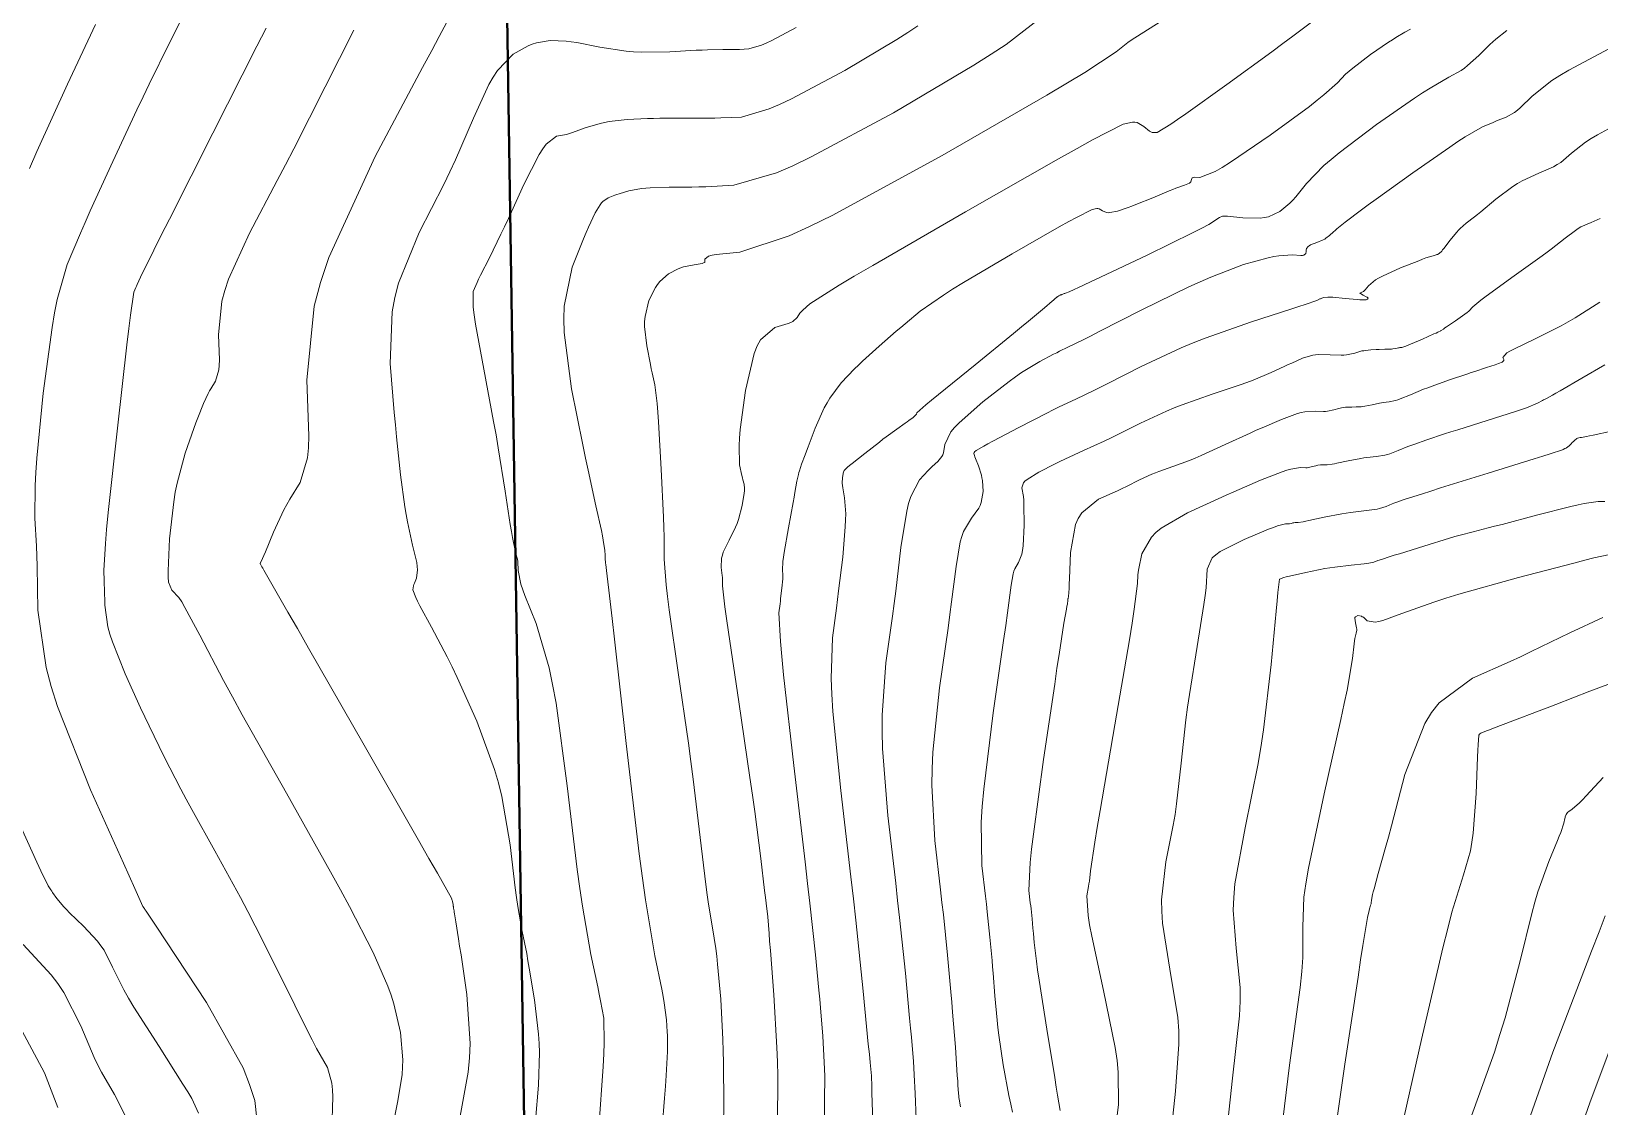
# Model space of a CAD drawing. Header units: millimetres. Extents: x 837475 to 838477, y 1189012 to 1191015.
# Drawn here: x 837892.5 to 837995.4, y 1189466.9 to 1189537.4 of the extents above; entities that cross this region are included whole.
import ezdxf

# ---------------------------------------------------------------- set-up
doc = ezdxf.new("R2010")
doc.units = ezdxf.units.MM
doc.header["$LTSCALE"] = 0.3
doc.layers.add('CORREDORVIA', color=94, linetype='Continuous', lineweight=40)
doc.layers.add('COTAS 10', color=7, linetype='Continuous', lineweight=9, true_color=0x6e3e2d)
doc.layers.add('COTAS INT', color=7, linetype='Continuous', lineweight=5, true_color=0x9fa19f)

msp = doc.modelspace()

# ---------------------------------------------------------------- linework, layer by layer
at = {"layer": 'CORREDORVIA'}
msp.add_lwpolyline([(837918.48, 1189883.49), (837925.04, 1189453.38), (837902.5, 1189217.71), (837593.19, 1189234.4), (837666.02, 1189670.12), (837623.32, 1189818.02), (837548.5, 1190011.45), (837506.88, 1190461.6), (837936.28, 1190278.25), (837938.05, 1190355.4), (837933.05, 1190517.45), (837913.69, 1190646.74), (837916.91, 1190801.89), (837910.68, 1191000.96), (838213.03, 1190992.91), (838237.17, 1190821.34), (838237, 1190602.88), (838240.03, 1190437.2), (838238.1, 1190145.73), (838184.2, 1189898.28), (837758.84, 1190109.91), (837918.48, 1189883.49)], dxfattribs=at)
at = {"layer": 'COTAS 10'}
for points in [[(837907.57, 1189463.9), (837907.19, 1189467.32), (837906.85, 1189468.36), (837906.42, 1189469.45), (837904.03, 1189473.74), (837900.71, 1189478.74), (837900.06, 1189479.72), (837899.99, 1189479.82), (837899.98, 1189479.84), (837899.97, 1189479.86), (837899.95, 1189479.9), (837899.93, 1189479.93), (837899.92, 1189479.95), (837899.9, 1189479.97), (837899.88, 1189479.99), (837899.87, 1189480), (837899.86, 1189480.01), (837899.85, 1189480.02), (837899.85, 1189480.02), (837899.85, 1189480.03), (837899.84, 1189480.03), (837899.32, 1189481.21), (837898.57, 1189482.87), (837896.42, 1189487.69), (837894.26, 1189493.14), (837893.84, 1189494.46), (837893.51, 1189495.69), (837892.96, 1189499.46), (837892.91, 1189502.34), (837892.9, 1189503.02), (837892.87, 1189503.65), (837892.77, 1189505.48), (837892.78, 1189507.64), (837892.83, 1189508.48), (837892.9, 1189509.42), (837893.32, 1189513.69), (837893.9, 1189517.99), (837894.06, 1189518.95), (837894.23, 1189519.82), (837894.88, 1189522.13), (837895.75, 1189524.18), (837896.06, 1189524.88), (837896.4, 1189525.64), (837897.87, 1189528.87), (837899.46, 1189532.26), (837899.87, 1189533.12), (837900.27, 1189533.95), (837901.6, 1189536.65), (837902.65, 1189538.72)], [(837950.66, 1189537.76), (837950.02, 1189537.34), (837949.29, 1189536.88), (837945.87, 1189534.85), (837942.38, 1189532.98), (837941.6, 1189532.62), (837940.91, 1189532.32), (837939.1, 1189531.79), (837937.75, 1189531.73), (837937.35, 1189531.71), (837936.94, 1189531.71), (837935.34, 1189531.71), (837933.75, 1189531.71), (837933.34, 1189531.7), (837932.94, 1189531.69), (837931.6, 1189531.63), (837930.42, 1189531.5), (837930.12, 1189531.44), (837929.83, 1189531.37), (837928.86, 1189531.07), (837928.03, 1189530.77), (837927.83, 1189530.71), (837927.63, 1189530.65), (837926.98, 1189530.54), (837926.3, 1189530.02), (837926.08, 1189529.71), (837925.84, 1189529.33), (837924.84, 1189527.36), (837923.82, 1189525.14), (837923.57, 1189524.6), (837923.33, 1189524.1), (837922.57, 1189522.56), (837921.99, 1189521.42), (837921.86, 1189521.17), (837921.76, 1189520.95), (837921.5, 1189520.36), (837921.51, 1189519.33), (837921.57, 1189518.82), (837921.66, 1189518.22), (837922.2, 1189515.25), (837922.85, 1189511.83), (837923.01, 1189510.95), (837923.15, 1189510.1), (837923.6, 1189507.27), (837923.94, 1189505.07), (837924.02, 1189504.61), (837924.08, 1189504.22), (837924.27, 1189503.38), (837924.38, 1189502.94), (837924.41, 1189502.8), (837924.43, 1189502.65), (837924.46, 1189502.07), (837924.64, 1189501.16), (837924.76, 1189500.8), (837924.9, 1189500.41), (837925.63, 1189498.59), (837926.5, 1189495.67), (837926.72, 1189494.58), (837926.94, 1189493.36), (837927.68, 1189487.95), (837928.33, 1189482.46), (837928.51, 1189481.21), (837928.67, 1189480.06), (837929.23, 1189476.88), (837929.68, 1189474.76), (837929.78, 1189474.28), (837929.86, 1189473.85), (837930.07, 1189472.71), (837930.1, 1189471.1), (837930.08, 1189470.38), (837930.03, 1189469.54), (837929.74, 1189465.52)], [(837947.76, 1189464.41), (837947.68, 1189467.23), (837947.66, 1189467.78), (837947.65, 1189468.22), (837947.63, 1189468.93), (837947.54, 1189469.81), (837947.49, 1189470.35), (837947.42, 1189471.01), (837947.08, 1189474.49), (837946.59, 1189479.13), (837946.44, 1189480.53), (837946.28, 1189481.98), (837945.62, 1189487.64), (837945.1, 1189492.82), (837945.03, 1189493.96), (837944.98, 1189494.98), (837945.06, 1189497.64), (837945.33, 1189499.58), (837945.4, 1189500.15), (837945.47, 1189500.73), (837945.74, 1189502.94), (837945.91, 1189504.93), (837945.93, 1189505.38), (837945.94, 1189505.78), (837945.86, 1189506.83), (837945.74, 1189507.49), (837945.72, 1189507.64), (837945.71, 1189507.78), (837945.72, 1189508.16), (837945.77, 1189508.4), (837945.78, 1189508.45), (837945.79, 1189508.5), (837945.83, 1189508.61), (837946.06, 1189508.83), (837946.19, 1189508.94), (837946.36, 1189509.07), (837947.19, 1189509.74), (837948.15, 1189510.48), (837948.38, 1189510.66), (837948.6, 1189510.82), (837949.3, 1189511.33), (837949.84, 1189511.72), (837949.96, 1189511.81), (837950.07, 1189511.89), (837950.35, 1189512.1), (837950.51, 1189512.24), (837950.54, 1189512.27), (837950.57, 1189512.3), (837950.61, 1189512.39), (837951.2, 1189512.91), (837951.56, 1189513.22), (837952.02, 1189513.59), (837954.42, 1189515.55), (837956.93, 1189517.59), (837957.46, 1189518.03), (837957.92, 1189518.4), (837958.98, 1189519.29), (837959.47, 1189519.71), (837959.56, 1189519.79), (837959.64, 1189519.86), (837959.78, 1189519.98), (837959.81, 1189520), (837959.83, 1189520.01), (837959.85, 1189520.02), (837959.92, 1189520.07), (837960, 1189520.11), (837960.01, 1189520.12), (837960.03, 1189520.13), (837960.05, 1189520.14), (837960.06, 1189520.14), (837960.06, 1189520.14), (837960.07, 1189520.14), (837960.08, 1189520.13), (837960.08, 1189520.14), (837960.09, 1189520.14), (837960.11, 1189520.15), (837960.12, 1189520.15), (837960.13, 1189520.15), (837960.18, 1189520.17), (837960.27, 1189520.21), (837960.31, 1189520.22), (837960.36, 1189520.24), (837960.59, 1189520.33), (837961.54, 1189520.76), (837962.04, 1189521), (837962.65, 1189521.29), (837965.71, 1189522.74), (837968.72, 1189524.21), (837969.29, 1189524.5), (837969.74, 1189524.74), (837970.44, 1189525.2), (837970.64, 1189525.28), (837970.79, 1189525.28), (837970.98, 1189525.28), (837971.98, 1189525.19), (837973.12, 1189525.16), (837973.4, 1189525.2), (837973.65, 1189525.25), (837974.41, 1189525.59), (837975.07, 1189526.15), (837975.26, 1189526.34), (837975.45, 1189526.55), (837976.15, 1189527.43), (837977.29, 1189528.61), (837977.76, 1189529.01), (837978.29, 1189529.45), (837980.74, 1189531.29), (837983.23, 1189533.02), (837983.77, 1189533.38), (837984.26, 1189533.69), (837985.49, 1189534.4), (837986.3, 1189534.84), (837986.51, 1189534.99), (837986.72, 1189535.16), (837987.46, 1189535.83), (837988.17, 1189536.54), (837988.37, 1189536.72), (837988.56, 1189536.9), (837989.28, 1189537.47)], [(837995.72, 1189515.55), (837994.21, 1189514.66), (837992.78, 1189513.84), (837992.51, 1189513.68), (837992.28, 1189513.55), (837991.88, 1189513.33), (837991.76, 1189513.27), (837991.7, 1189513.24), (837991.63, 1189513.2), (837991.31, 1189513.03), (837990.57, 1189512.73), (837990.24, 1189512.62), (837989.85, 1189512.49), (837988.01, 1189511.9), (837986.07, 1189511.29), (837985.61, 1189511.15), (837985.21, 1189511.02), (837984.04, 1189510.63), (837983.2, 1189510.33), (837982.99, 1189510.26), (837982.8, 1189510.18), (837982.17, 1189509.92), (837981.61, 1189509.71), (837981.46, 1189509.67), (837981.3, 1189509.63), (837980.74, 1189509.54), (837980.11, 1189509.47), (837979.92, 1189509.44), (837979.71, 1189509.4), (837978.89, 1189509.24), (837978.14, 1189509.09), (837977.98, 1189509.06), (837977.84, 1189509.03), (837977.51, 1189508.99), (837977.32, 1189508.99), (837977.27, 1189508.98), (837977.23, 1189508.98), (837977.06, 1189508.98), (837976.89, 1189508.96), (837976.83, 1189508.95), (837976.77, 1189508.93), (837976.55, 1189508.87), (837976.28, 1189508.81), (837976.19, 1189508.8), (837976.1, 1189508.8), (837975.75, 1189508.81), (837975.12, 1189508.71), (837974.86, 1189508.63), (837974.56, 1189508.53), (837973.14, 1189507.98), (837971.39, 1189507.22), (837970.88, 1189507), (837970.36, 1189506.76), (837968.36, 1189505.83), (837966.63, 1189504.83), (837966.28, 1189504.54), (837965.98, 1189504.25), (837965.36, 1189503.16), (837965.15, 1189502.19), (837965.12, 1189501.96), (837965.09, 1189501.76), (837965.06, 1189501.2), (837964.86, 1189499.52), (837964.72, 1189498.61), (837964.54, 1189497.51), (837963.59, 1189491.95), (837962.62, 1189486.33), (837962.43, 1189485.2), (837962.28, 1189484.25), (837961.99, 1189482.37), (837961.92, 1189481.7), (837961.89, 1189481.52), (837961.86, 1189481.35), (837961.74, 1189480.74), (837961.83, 1189479.44), (837961.93, 1189478.82), (837962.07, 1189478.09), (837962.84, 1189474.53), (837963.6, 1189470.78), (837963.73, 1189469.93), (837963.81, 1189469.16), (837963.82, 1189467.06), (837963.66, 1189465.6)], [(837982.35, 1189465.39), (837983.7, 1189471.32), (837985.09, 1189477.33), (837985.41, 1189478.59), (837985.69, 1189479.67), (837986.44, 1189482.1), (837986.9, 1189483.69), (837986.99, 1189484.25), (837987.08, 1189484.85), (837987.27, 1189487.45), (837987.36, 1189489.82), (837987.38, 1189490.27), (837987.4, 1189490.64), (837987.45, 1189491.27), (837987.49, 1189491.33), (837987.51, 1189491.35), (837987.52, 1189491.36), (837987.59, 1189491.4), (837987.96, 1189491.54), (837988.16, 1189491.62), (837988.41, 1189491.72), (837989.68, 1189492.2), (837991.4, 1189492.86), (837991.94, 1189493.06), (837992.5, 1189493.28), (837994.74, 1189494.14), (837996.68, 1189494.88)]]:
    msp.add_lwpolyline(points, dxfattribs=at)
at = {"layer": 'COTAS INT'}
for points in [[(837892.41, 1189528.42), (837892.9, 1189529.53), (837894.9, 1189533.95), (837896.74, 1189537.86)], [(837920.53, 1189465.57), (837921.18, 1189469.16), (837921.26, 1189470.12), (837921.3, 1189471.05), (837921.1, 1189474.26), (837920.71, 1189476.87), (837920.62, 1189477.43), (837920.55, 1189477.91), (837920.38, 1189479.03), (837920.29, 1189479.56), (837920.27, 1189479.66), (837920.26, 1189479.75), (837920.22, 1189479.92), (837920.21, 1189480), (837920.21, 1189480.03), (837920.2, 1189480.06), (837920.19, 1189480.19), (837920.16, 1189480.34), (837920.15, 1189480.39), (837920.14, 1189480.43), (837920.08, 1189480.58), (837919.17, 1189482.21), (837918.61, 1189483.18), (837917.92, 1189484.39), (837914.35, 1189490.61), (837910.71, 1189496.97), (837909.98, 1189498.25), (837909.36, 1189499.32), (837908.14, 1189501.46), (837907.78, 1189502.09), (837907.71, 1189502.22), (837907.65, 1189502.31), (837907.56, 1189502.48), (837907.56, 1189502.49), (837907.55, 1189502.49), (837907.55, 1189502.49), (837907.54, 1189502.5), (837907.54, 1189502.5), (837907.55, 1189502.5), (837907.55, 1189502.52), (837907.69, 1189502.85), (837907.77, 1189503.05), (837907.88, 1189503.29), (837908.42, 1189504.57), (837909.1, 1189506.03), (837909.29, 1189506.39), (837909.48, 1189506.73), (837910.16, 1189507.82), (837910.64, 1189509.44), (837910.7, 1189510.11), (837910.73, 1189510.89), (837910.6, 1189514.53), (837911.08, 1189519.38), (837911.5, 1189520.93), (837912.05, 1189522.57), (837915.08, 1189529.2), (837918.19, 1189535.03), (837918.79, 1189536.16), (837919.28, 1189537.07), (837920.11, 1189538.63)], [(837958.78, 1189538.33), (837956.45, 1189536.54), (837955.47, 1189535.9), (837954.34, 1189535.18), (837949.06, 1189532.06), (837943.67, 1189529.17), (837942.47, 1189528.6), (837941.4, 1189528.14), (837938.61, 1189527.33), (837936.77, 1189527.22), (837936.3, 1189527.21), (837935.84, 1189527.19), (837934.36, 1189527.18), (837933.12, 1189527.15), (837932.82, 1189527.13), (837932.54, 1189527.1), (837931.71, 1189526.95), (837931.08, 1189526.76), (837930.93, 1189526.71), (837930.79, 1189526.66), (837930.36, 1189526.5), (837930.02, 1189526.26), (837929.92, 1189526.16), (837929.83, 1189526.04), (837929.5, 1189525.5), (837929.07, 1189524.57), (837928.91, 1189524.21), (837928.74, 1189523.8), (837928, 1189521.94), (837927.48, 1189519.4), (837927.45, 1189518.56), (837927.47, 1189517.67), (837927.95, 1189513.96), (837928.69, 1189510.3), (837928.87, 1189509.43), (837929.04, 1189508.63), (837929.55, 1189506.29), (837929.92, 1189504.68), (837929.99, 1189504.34), (837930.04, 1189504.05), (837930.15, 1189503.38), (837930.16, 1189503.06), (837930.16, 1189503), (837930.17, 1189502.94), (837930.17, 1189502.79), (837930.18, 1189502.62), (837930.19, 1189502.55), (837930.2, 1189502.46), (837930.26, 1189502.05), (837930.5, 1189500.02), (837930.62, 1189498.91), (837930.78, 1189497.56), (837931.54, 1189490.72), (837932.4, 1189483.48), (837932.61, 1189481.88), (837932.81, 1189480.46), (837933.43, 1189476.79), (837933.87, 1189474.62), (837933.96, 1189474.14), (837934.04, 1189473.71), (837934.19, 1189472.6), (837934.23, 1189471.81), (837934.24, 1189471.58), (837934.25, 1189471.36), (837934.25, 1189470.53), (837934.17, 1189468.96), (837934.12, 1189468.26), (837934.06, 1189467.46), (837933.75, 1189463.61)], [(837937.9, 1189464.44), (837937.94, 1189467.03), (837937.93, 1189469.81), (837937.91, 1189470.56), (837937.89, 1189471.31), (837937.74, 1189473.95), (837937.54, 1189476.25), (837937.49, 1189476.78), (837937.43, 1189477.27), (837937.2, 1189478.64), (837936.94, 1189480.19), (837936.86, 1189480.8), (837936.77, 1189481.48), (837936.4, 1189484.56), (837935.94, 1189488.39), (837935.79, 1189489.54), (837935.62, 1189490.73), (837934.95, 1189495.37), (837934.36, 1189499.49), (837934.25, 1189500.36), (837934.16, 1189501.11), (837934.04, 1189502.8), (837934.03, 1189504.27), (837934.01, 1189504.87), (837933.98, 1189505.55), (837933.84, 1189508.71), (837933.66, 1189511.81), (837933.62, 1189512.45), (837933.57, 1189513.01), (837933.42, 1189514.24), (837933.25, 1189515.02), (837933.19, 1189515.28), (837933.13, 1189515.57), (837932.89, 1189516.78), (837932.75, 1189518.06), (837932.75, 1189518.39), (837932.78, 1189518.71), (837933.03, 1189519.75), (837933.46, 1189520.62), (837933.59, 1189520.82), (837933.74, 1189521), (837934.31, 1189521.51), (837934.94, 1189521.84), (837935.12, 1189521.91), (837935.31, 1189521.97), (837936, 1189522.09), (837936.53, 1189522.18), (837936.62, 1189522.22), (837936.69, 1189522.26), (837936.7, 1189522.46), (837936.95, 1189522.67), (837937.17, 1189522.73), (837937.45, 1189522.78), (837939, 1189522.94), (837942.22, 1189523.99), (837943.56, 1189524.61), (837945.1, 1189525.36), (837952.26, 1189529.26), (837959.13, 1189533.23), (837960.49, 1189534.03), (837961.61, 1189534.7), (837963.68, 1189536.06), (837964.43, 1189536.67), (837964.73, 1189536.87), (837965.06, 1189537.09), (837966.55, 1189538.02)], [(837977.27, 1189538.6), (837975.26, 1189537.09), (837974.59, 1189536.6), (837973.88, 1189536.07), (837970.92, 1189533.92), (837968.24, 1189532), (837967.7, 1189531.63), (837967.25, 1189531.32), (837966.36, 1189530.78), (837966.04, 1189530.78), (837965.94, 1189530.81), (837965.85, 1189530.86), (837965.48, 1189531.16), (837965.04, 1189531.42), (837964.9, 1189531.45), (837964.75, 1189531.46), (837964.13, 1189531.33), (837962.13, 1189530.29), (837961.11, 1189529.73), (837959.89, 1189529.05), (837953.79, 1189525.58), (837947.71, 1189522.06), (837946.5, 1189521.35), (837945.5, 1189520.76), (837943.59, 1189519.55), (837943.12, 1189519.13), (837943.02, 1189519.02), (837942.93, 1189518.93), (837942.75, 1189518.64), (837942.47, 1189518.39), (837942.33, 1189518.32), (837942.16, 1189518.25), (837941.3, 1189517.98), (837940.36, 1189517.19), (837940.14, 1189516.78), (837939.94, 1189516.29), (837939.36, 1189513.85), (837939.02, 1189511.3), (837938.97, 1189510.74), (837938.94, 1189510.25), (837938.98, 1189508.99), (837939.13, 1189508.28), (837939.16, 1189508.13), (837939.19, 1189508), (837939.28, 1189507.73), (837939.3, 1189507.43), (837939.29, 1189507.29), (837939.27, 1189507.12), (837939.14, 1189506.33), (837938.91, 1189505.4), (837938.82, 1189505.15), (837938.72, 1189504.91), (837938.29, 1189504.04), (837937.91, 1189503.26), (837937.85, 1189503.06), (837937.8, 1189502.87), (837937.77, 1189502.25), (837937.84, 1189501.73), (837937.85, 1189501.59), (837937.85, 1189501.47), (837937.86, 1189501.06), (837938.02, 1189499.67), (837938.12, 1189498.92), (837938.25, 1189498.02), (837938.92, 1189493.46), (837939.66, 1189488.49), (837939.83, 1189487.33), (837939.97, 1189486.26), (837940.37, 1189483.17), (837940.62, 1189481.07), (837940.67, 1189480.63), (837940.72, 1189480.25), (837940.82, 1189479.35), (837940.91, 1189478.26), (837940.95, 1189477.75), (837941, 1189477.15), (837941.23, 1189474.23), (837941.43, 1189470.78), (837941.46, 1189469.85), (837941.48, 1189468.93), (837941.46, 1189465.68)], [(837912.23, 1189465.36), (837912.31, 1189467.55), (837912.29, 1189468.02), (837912.25, 1189468.44), (837911.95, 1189469.47), (837911.24, 1189470.73), (837910.94, 1189471.3), (837910.61, 1189471.96), (837909.03, 1189475.15), (837907.22, 1189478.77), (837906.73, 1189479.71), (837906.26, 1189480.62), (837904.57, 1189483.68), (837903.07, 1189486.38), (837902.69, 1189487.06), (837902.34, 1189487.72), (837901.24, 1189489.85), (837900.26, 1189491.87), (837899.98, 1189492.46), (837899.7, 1189493.05), (837898.68, 1189495.29), (837897.85, 1189497.39), (837897.69, 1189497.89), (837897.56, 1189498.36), (837897.35, 1189499.79), (837897.33, 1189500.88), (837897.32, 1189501.14), (837897.31, 1189501.38), (837897.28, 1189502.06), (837897.39, 1189503.84), (837897.47, 1189504.75), (837897.58, 1189505.86), (837898.18, 1189511.39), (837898.8, 1189516.86), (837898.92, 1189517.93), (837899.03, 1189518.79), (837899.26, 1189520.31), (837899.38, 1189520.61), (837899.43, 1189520.71), (837899.48, 1189520.82), (837899.69, 1189521.29), (837900.57, 1189523.06), (837901.03, 1189523.99), (837901.6, 1189525.1), (837904.44, 1189530.73), (837907.33, 1189536.44), (837907.93, 1189537.61)], [(837913.69, 1189537.49), (837911.81, 1189533.76), (837909.74, 1189529.71), (837909.2, 1189528.66), (837908.66, 1189527.63), (837906.84, 1189524.17), (837905.47, 1189521.16), (837905.22, 1189520.42), (837905.03, 1189519.72), (837904.81, 1189517.52), (837904.87, 1189515.87), (837904.85, 1189515.51), (837904.83, 1189515.21), (837904.61, 1189514.48), (837904.3, 1189513.98), (837904.21, 1189513.83), (837904.13, 1189513.66), (837903.82, 1189513), (837903.45, 1189512.07), (837903.33, 1189511.73), (837903.19, 1189511.36), (837902.63, 1189509.76), (837902.09, 1189507.79), (837901.97, 1189507.19), (837901.87, 1189506.57), (837901.59, 1189504.13), (837901.51, 1189502.03), (837901.51, 1189501.63), (837901.54, 1189501.3), (837901.75, 1189500.76), (837902.21, 1189500.28), (837902.4, 1189500), (837902.61, 1189499.64), (837903.58, 1189497.81), (837905.14, 1189494.84), (837905.72, 1189493.77), (837906.37, 1189492.6), (837909.26, 1189487.46), (837912.16, 1189482.3), (837912.81, 1189481.12), (837913.39, 1189480.04), (837914.96, 1189477.02), (837915.92, 1189474.8), (837916.13, 1189474.22), (837916.31, 1189473.66), (837916.75, 1189471.76), (837916.89, 1189469.98), (837916.88, 1189469.5), (837916.85, 1189469.01), (837916.56, 1189467.29), (837916.22, 1189465.54)], [(837925.59, 1189466.01), (837925.79, 1189468.31), (837925.86, 1189470.45), (837925.84, 1189471.06), (837925.8, 1189471.67), (837925.54, 1189473.91), (837925.19, 1189475.98), (837925.1, 1189476.48), (837925.02, 1189476.95), (837924.73, 1189478.4), (837924.44, 1189480.03), (837924.36, 1189480.62), (837924.27, 1189481.26), (837923.93, 1189484.07), (837923.38, 1189487.25), (837923.16, 1189488.13), (837922.9, 1189489.01), (837921.74, 1189492.18), (837920.46, 1189495.05), (837920.13, 1189495.74), (837919.81, 1189496.39), (837918.77, 1189498.35), (837918, 1189499.75), (837917.85, 1189500.04), (837917.74, 1189500.28), (837917.55, 1189500.8), (837917.59, 1189501.06), (837917.62, 1189501.14), (837917.65, 1189501.23), (837917.79, 1189501.56), (837917.86, 1189502.11), (837917.84, 1189502.33), (837917.81, 1189502.58), (837917.54, 1189503.72), (837917.2, 1189505.24), (837917.11, 1189505.73), (837917.02, 1189506.24), (837916.74, 1189508.33), (837916.48, 1189510.83), (837916.41, 1189511.6), (837916.33, 1189512.41), (837916.07, 1189515.62), (837916.19, 1189519.02), (837916.37, 1189519.96), (837916.61, 1189520.89), (837917.97, 1189524.21), (837919.58, 1189527.36), (837919.98, 1189528.19), (837920.35, 1189528.99), (837921.52, 1189531.71), (837922.54, 1189533.92), (837922.82, 1189534.4), (837923.11, 1189534.83), (837924.12, 1189535.9), (837925.12, 1189536.46), (837925.38, 1189536.57), (837925.65, 1189536.66), (837926.56, 1189536.81), (837927.6, 1189536.76), (837927.94, 1189536.72), (837928.31, 1189536.67), (837929.82, 1189536.38), (837931.53, 1189536.11), (837932.02, 1189536.06), (837932.53, 1189536.04), (837934.41, 1189536.07), (837936.13, 1189536.17), (837936.52, 1189536.18), (837936.88, 1189536.2), (837937.87, 1189536.21), (837938.6, 1189536.21), (837938.79, 1189536.22), (837938.97, 1189536.22), (837939.59, 1189536.25), (837940.42, 1189536.49), (837940.73, 1189536.63), (837941.09, 1189536.8), (837942.68, 1189537.65)], [(837982.98, 1189537.56), (837982.6, 1189537.35), (837982.02, 1189537.01), (837981.79, 1189536.86), (837981.53, 1189536.69), (837980.35, 1189535.88), (837979.19, 1189535), (837978.94, 1189534.8), (837978.72, 1189534.61), (837978.18, 1189534.04), (837977.29, 1189533.24), (837976.86, 1189532.89), (837976.34, 1189532.49), (837973.77, 1189530.61), (837971.17, 1189528.82), (837970.63, 1189528.49), (837970.17, 1189528.22), (837969.16, 1189527.83), (837968.78, 1189527.84), (837968.71, 1189527.83), (837968.66, 1189527.81), (837968.61, 1189527.69), (837968.57, 1189527.53), (837968.53, 1189527.49), (837968.48, 1189527.45), (837968.16, 1189527.32), (837967.59, 1189527.12), (837967.38, 1189527.03), (837967.14, 1189526.94), (837966.07, 1189526.5), (837964.96, 1189526.05), (837964.7, 1189525.95), (837964.46, 1189525.86), (837963.75, 1189525.62), (837963.25, 1189525.52), (837963.14, 1189525.51), (837963.04, 1189525.52), (837962.77, 1189525.65), (837962.55, 1189525.78), (837962.48, 1189525.79), (837962.4, 1189525.8), (837962.09, 1189525.73), (837961.08, 1189525.21), (837960.56, 1189524.93), (837959.94, 1189524.58), (837956.86, 1189522.82), (837953.65, 1189520.94), (837952.95, 1189520.51), (837952.34, 1189520.12), (837950.83, 1189519.07), (837949.84, 1189518.23), (837949.55, 1189517.99), (837949.25, 1189517.74), (837948.13, 1189516.77), (837947.04, 1189515.79), (837946.77, 1189515.53), (837946.51, 1189515.27), (837945.64, 1189514.36), (837944.9, 1189513.36), (837944.71, 1189513.05), (837944.53, 1189512.72), (837943.94, 1189511.4), (837943.47, 1189510.17), (837943.37, 1189509.89), (837943.28, 1189509.65), (837943.04, 1189509.03), (837942.9, 1189508.6), (837942.87, 1189508.48), (837942.84, 1189508.36), (837942.74, 1189507.92), (837942.61, 1189507.18), (837942.55, 1189506.87), (837942.49, 1189506.52), (837942.18, 1189504.86), (837941.91, 1189503.25), (837941.86, 1189502.93), (837941.82, 1189502.65), (837941.79, 1189502.09), (837941.82, 1189501.77), (837941.81, 1189501.64), (837941.81, 1189501.51), (837941.75, 1189500.9), (837941.67, 1189500.22), (837941.65, 1189500.04), (837941.63, 1189499.87), (837941.55, 1189499.28), (837941.65, 1189497.4), (837941.74, 1189496.42), (837941.86, 1189495.23), (837942.54, 1189489.28), (837943.28, 1189482.95), (837943.44, 1189481.53), (837943.59, 1189480.26), (837943.95, 1189476.86), (837944.18, 1189474.54), (837944.23, 1189473.95), (837944.28, 1189473.38), (837944.44, 1189471.52), (837944.53, 1189469.82), (837944.55, 1189469.37), (837944.56, 1189468.91), (837944.55, 1189467.32), (837944.57, 1189465.39)], [(837996.02, 1189536.29), (837993.35, 1189534.86), (837992.76, 1189534.51), (837992.25, 1189534.18), (837990.95, 1189533.15), (837990.17, 1189532.39), (837989.98, 1189532.23), (837989.8, 1189532.09), (837989.25, 1189531.78), (837988.73, 1189531.58), (837988.56, 1189531.51), (837988.39, 1189531.44), (837987.7, 1189531.14), (837986.55, 1189530.48), (837986.08, 1189530.18), (837985.56, 1189529.82), (837983.12, 1189528.13), (837980.71, 1189526.4), (837980.2, 1189526.03), (837979.75, 1189525.7), (837978.69, 1189524.89), (837978.15, 1189524.45), (837978.04, 1189524.35), (837977.93, 1189524.26), (837977.67, 1189524.02), (837977.43, 1189523.84), (837977.35, 1189523.79), (837977.25, 1189523.74), (837976.82, 1189523.56), (837976.41, 1189523.4), (837976.33, 1189523.35), (837976.27, 1189523.31), (837976.15, 1189523.18), (837976.13, 1189523.06), (837976.12, 1189523.02), (837976.12, 1189522.98), (837976.11, 1189522.84), (837975.97, 1189522.73), (837975.89, 1189522.72), (837975.78, 1189522.71), (837975.23, 1189522.75), (837974.33, 1189522.7), (837974, 1189522.64), (837973.63, 1189522.56), (837972.02, 1189522.11), (837969.88, 1189521.29), (837969.18, 1189520.99), (837968.44, 1189520.65), (837965.36, 1189519.15), (837962.56, 1189517.72), (837961.99, 1189517.43), (837961.51, 1189517.19), (837960.5, 1189516.7), (837959.96, 1189516.44), (837959.77, 1189516.34), (837959.56, 1189516.24), (837958.66, 1189515.77), (837957.46, 1189515.04), (837957.07, 1189514.76), (837956.65, 1189514.46), (837954.92, 1189513.11), (837953.37, 1189511.74), (837953.08, 1189511.43), (837952.83, 1189511.14), (837952.44, 1189510.33), (837952.34, 1189509.78), (837952.3, 1189509.65), (837952.25, 1189509.54), (837951.98, 1189509.21), (837951.6, 1189508.87), (837951.48, 1189508.75), (837951.34, 1189508.61), (837950.77, 1189508.01), (837950.2, 1189506.91), (837950.06, 1189506.46), (837949.94, 1189505.95), (837949.56, 1189503.57), (837949.22, 1189500.71), (837949.11, 1189499.89), (837949, 1189499.07), (837948.57, 1189496), (837948.32, 1189492.57), (837948.32, 1189491.5), (837948.35, 1189490.4), (837948.7, 1189486), (837949.22, 1189481.56), (837949.34, 1189480.42), (837949.47, 1189479.32), (837949.85, 1189475.67), (837950.13, 1189472.72), (837950.19, 1189472.06), (837950.25, 1189471.46), (837950.38, 1189469.87), (837950.45, 1189468.58), (837950.47, 1189468.19), (837950.49, 1189467.77), (837950.55, 1189466.1)], [(837953.46, 1189466.89), (837953.38, 1189467.4), (837953.36, 1189467.51), (837953.35, 1189467.59), (837953.33, 1189467.79), (837953.3, 1189468.3), (837953.28, 1189468.59), (837953.25, 1189468.95), (837953.13, 1189470.8), (837952.95, 1189473.11), (837952.9, 1189473.77), (837952.84, 1189474.43), (837952.62, 1189476.85), (837952.34, 1189479.5), (837952.25, 1189480.3), (837952.16, 1189481.13), (837951.79, 1189484.36), (837951.59, 1189487.98), (837951.6, 1189489.05), (837951.65, 1189490.15), (837952.09, 1189494.36), (837952.65, 1189498.27), (837952.77, 1189499.18), (837952.88, 1189500), (837953.17, 1189502.33), (837953.45, 1189503.93), (837953.56, 1189504.29), (837953.67, 1189504.61), (837954.19, 1189505.48), (837954.66, 1189506.14), (837954.75, 1189506.32), (837954.82, 1189506.52), (837954.94, 1189507.24), (837954.9, 1189507.95), (837954.87, 1189508.14), (837954.84, 1189508.32), (837954.64, 1189508.93), (837954.45, 1189509.41), (837954.41, 1189509.51), (837954.38, 1189509.59), (837954.34, 1189509.74), (837954.36, 1189509.8), (837954.38, 1189509.82), (837954.39, 1189509.84), (837954.49, 1189509.93), (837954.99, 1189510.22), (837955.26, 1189510.36), (837955.59, 1189510.54), (837957.28, 1189511.43), (837959.12, 1189512.38), (837959.54, 1189512.59), (837959.93, 1189512.79), (837961.02, 1189513.3), (837962.2, 1189513.86), (837962.64, 1189514.08), (837963.13, 1189514.32), (837965.31, 1189515.43), (837967.94, 1189516.66), (837968.72, 1189516.98), (837969.51, 1189517.29), (837972.55, 1189518.36), (837975.13, 1189519.19), (837975.64, 1189519.36), (837976.06, 1189519.5), (837976.84, 1189519.77), (837977.02, 1189519.86), (837977.07, 1189519.88), (837977.12, 1189519.9), (837977.26, 1189519.96), (837977.56, 1189519.99), (837977.7, 1189519.98), (837977.87, 1189519.97), (837978.68, 1189519.9), (837979.48, 1189519.82), (837979.65, 1189519.81), (837979.78, 1189519.8), (837980.06, 1189519.81), (837980.15, 1189519.85), (837980.17, 1189519.86), (837980.18, 1189519.87), (837980.19, 1189519.91), (837980.13, 1189519.97), (837980.1, 1189519.99), (837980.06, 1189520.01), (837979.86, 1189520.11), (837979.69, 1189520.21), (837979.67, 1189520.23), (837979.66, 1189520.25), (837979.73, 1189520.28), (837979.9, 1189520.36), (837979.95, 1189520.41), (837980, 1189520.46), (837980.21, 1189520.73), (837980.67, 1189521.11), (837980.88, 1189521.23), (837981.13, 1189521.36), (837982.32, 1189521.9), (837983.52, 1189522.37), (837983.77, 1189522.47), (837983.98, 1189522.55), (837984.45, 1189522.7), (837984.66, 1189522.75), (837984.7, 1189522.77), (837984.74, 1189522.78), (837984.86, 1189522.84), (837985.02, 1189523), (837985.08, 1189523.09), (837985.17, 1189523.19), (837985.55, 1189523.7), (837986, 1189524.25), (837986.11, 1189524.38), (837986.23, 1189524.49), (837986.63, 1189524.83), (837987.17, 1189525.24), (837987.36, 1189525.4), (837987.59, 1189525.58), (837988.57, 1189526.4), (837989.68, 1189527.24), (837989.99, 1189527.43), (837990.29, 1189527.61), (837991.38, 1189528.1), (837992.36, 1189528.53), (837992.6, 1189528.67), (837992.82, 1189528.81), (837993.53, 1189529.41), (837994.45, 1189530.14), (837994.82, 1189530.38), (837995.24, 1189530.63), (837997.15, 1189531.66)], [(837956.88, 1189466.54), (837956.76, 1189467.08), (837956.64, 1189467.63), (837956.26, 1189469.65), (837955.98, 1189471.59), (837955.92, 1189472.09), (837955.86, 1189472.57), (837955.71, 1189474.17), (837955.6, 1189475.67), (837955.57, 1189476.08), (837955.53, 1189476.5), (837955.39, 1189478.03), (837955.21, 1189479.69), (837955.16, 1189480.19), (837955.1, 1189480.71), (837954.87, 1189482.73), (837954.83, 1189485.56), (837954.89, 1189486.59), (837954.99, 1189487.73), (837955.6, 1189492.73), (837956.29, 1189497.48), (837956.43, 1189498.46), (837956.54, 1189499.29), (837956.79, 1189501.1), (837956.92, 1189501.85), (837956.97, 1189502.02), (837957.02, 1189502.17), (837957.26, 1189502.58), (837957.49, 1189503.14), (837957.53, 1189503.38), (837957.57, 1189503.67), (837957.63, 1189505.03), (837957.62, 1189506.39), (837957.61, 1189506.67), (837957.59, 1189506.92), (837957.49, 1189507.47), (837957.59, 1189507.81), (837957.69, 1189507.92), (837957.83, 1189508.03), (837958.61, 1189508.51), (837959.67, 1189509.05), (837959.98, 1189509.2), (837960.3, 1189509.35), (837961.54, 1189509.92), (837962.89, 1189510.54), (837963.29, 1189510.73), (837963.7, 1189510.93), (837965.26, 1189511.71), (837966.97, 1189512.51), (837967.48, 1189512.72), (837967.99, 1189512.93), (837969.97, 1189513.62), (837971.81, 1189514.24), (837972.24, 1189514.39), (837972.65, 1189514.54), (837973.83, 1189515.04), (837974.73, 1189515.46), (837974.96, 1189515.56), (837975.18, 1189515.66), (837975.89, 1189515.97), (837976.56, 1189516.17), (837976.75, 1189516.2), (837976.95, 1189516.22), (837977.7, 1189516.2), (837978.42, 1189516.17), (837978.6, 1189516.18), (837978.78, 1189516.19), (837979.33, 1189516.31), (837979.79, 1189516.45), (837979.91, 1189516.47), (837980.02, 1189516.49), (837980.38, 1189516.53), (837980.72, 1189516.54), (837980.82, 1189516.55), (837980.92, 1189516.55), (837981.3, 1189516.56), (837981.65, 1189516.58), (837981.73, 1189516.58), (837981.81, 1189516.59), (837982.02, 1189516.62), (837982.19, 1189516.66), (837982.23, 1189516.66), (837982.27, 1189516.67), (837982.4, 1189516.69), (837982.67, 1189516.77), (837982.81, 1189516.83), (837982.97, 1189516.89), (837983.75, 1189517.23), (837984.51, 1189517.57), (837984.66, 1189517.63), (837984.77, 1189517.69), (837984.96, 1189517.78), (837984.96, 1189517.79), (837984.96, 1189517.79), (837984.97, 1189517.79), (837984.98, 1189517.8), (837985.13, 1189517.89), (837985.22, 1189517.96), (837985.34, 1189518.03), (837985.93, 1189518.42), (837986.54, 1189518.86), (837986.68, 1189518.97), (837986.79, 1189519.06), (837987.07, 1189519.34), (837987.58, 1189519.79), (837987.85, 1189519.99), (837988.17, 1189520.23), (837989.76, 1189521.37), (837991.46, 1189522.59), (837991.84, 1189522.87), (837992.19, 1189523.13), (837993.11, 1189523.85), (837993.79, 1189524.36), (837993.97, 1189524.48), (837994.15, 1189524.58), (837994.81, 1189524.88), (837995.4, 1189525.14)], [(837995.38, 1189519.66), (837993.78, 1189518.63), (837993.32, 1189518.36), (837992.86, 1189518.1), (837991.14, 1189517.25), (837989.74, 1189516.58), (837989.48, 1189516.44), (837989.28, 1189516.32), (837989.03, 1189516.03), (837989.1, 1189515.89), (837989.1, 1189515.85), (837989.09, 1189515.82), (837988.99, 1189515.72), (837988.74, 1189515.62), (837988.64, 1189515.58), (837988.52, 1189515.54), (837987.96, 1189515.36), (837987.19, 1189515.11), (837986.94, 1189515.03), (837986.66, 1189514.94), (837985.54, 1189514.56), (837984.39, 1189514.15), (837984.1, 1189514.04), (837983.83, 1189513.94), (837982.97, 1189513.58), (837982.3, 1189513.31), (837982.14, 1189513.25), (837981.99, 1189513.2), (837981.57, 1189513.11), (837981.19, 1189513.07), (837981.08, 1189513.05), (837980.95, 1189513.03), (837980.46, 1189512.93), (837979.97, 1189512.84), (837979.85, 1189512.82), (837979.74, 1189512.8), (837979.4, 1189512.78), (837979.12, 1189512.77), (837978.97, 1189512.76), (837978.72, 1189512.76), (837978.45, 1189512.73), (837978.37, 1189512.71), (837978.28, 1189512.69), (837977.94, 1189512.59), (837977.53, 1189512.5), (837977.4, 1189512.49), (837977.26, 1189512.48), (837976.73, 1189512.51), (837976.04, 1189512.47), (837975.81, 1189512.42), (837975.56, 1189512.35), (837974.52, 1189511.97), (837973.25, 1189511.42), (837972.85, 1189511.25), (837972.45, 1189511.06), (837970.82, 1189510.31), (837969.24, 1189509.59), (837968.85, 1189509.43), (837968.49, 1189509.28), (837967.39, 1189508.88), (837966.48, 1189508.56), (837966.24, 1189508.46), (837966, 1189508.37), (837965.21, 1189508), (837964.34, 1189507.57), (837964.06, 1189507.43), (837963.76, 1189507.29), (837962.52, 1189506.73), (837961.41, 1189505.83), (837961.19, 1189505.47), (837961.01, 1189505.07), (837960.68, 1189503.25), (837960.61, 1189501.52), (837960.6, 1189501.18), (837960.58, 1189500.89), (837960.54, 1189500.36), (837960.52, 1189500.23), (837960.51, 1189500.21), (837960.51, 1189500.18), (837960.5, 1189500.12), (837960.47, 1189499.86), (837960.44, 1189499.72), (837960.41, 1189499.53), (837960.25, 1189498.61), (837959.93, 1189496.55), (837959.79, 1189495.65), (837959.64, 1189494.61), (837958.91, 1189489.67), (837958.24, 1189484.78), (837958.13, 1189483.78), (837958.04, 1189482.92), (837957.95, 1189481.09), (837958.04, 1189480.28), (837958.07, 1189480.08), (837958.09, 1189479.88), (837958.16, 1189479.22), (837958.21, 1189478.6), (837958.24, 1189478.27), (837958.29, 1189477.67), (837958.44, 1189476.44), (837958.52, 1189475.87), (837958.62, 1189475.2), (837959.13, 1189471.98), (837959.64, 1189468.81), (837959.74, 1189468.18), (837959.83, 1189467.66), (837960, 1189466.66)], [(837967.25, 1189465.06), (837967.56, 1189467.92), (837967.79, 1189471.01), (837967.77, 1189471.88), (837967.71, 1189472.75), (837967.2, 1189475.92), (837966.7, 1189478.94), (837966.66, 1189479.72), (837966.65, 1189480.47), (837966.93, 1189482.96), (837967.41, 1189485.37), (837967.53, 1189486.06), (837967.63, 1189486.77), (837967.94, 1189489.43), (837968.25, 1189492.28), (837968.36, 1189493.1), (837968.48, 1189493.94), (837968.98, 1189497.08), (837969.43, 1189499.84), (837969.51, 1189500.42), (837969.57, 1189500.93), (837969.63, 1189502.14), (837969.97, 1189502.88), (837970.2, 1189503.09), (837970.5, 1189503.3), (837972.06, 1189504.1), (837973.66, 1189504.76), (837973.98, 1189504.88), (837974.25, 1189504.98), (837974.78, 1189505.12), (837974.95, 1189505.11), (837974.99, 1189505.11), (837975.03, 1189505.12), (837975.16, 1189505.15), (837975.26, 1189505.18), (837975.29, 1189505.18), (837975.32, 1189505.19), (837975.4, 1189505.2), (837975.48, 1189505.2), (837975.5, 1189505.2), (837975.53, 1189505.2), (837975.61, 1189505.21), (837975.93, 1189505.26), (837976.1, 1189505.29), (837976.3, 1189505.33), (837977.32, 1189505.55), (837978.47, 1189505.78), (837978.76, 1189505.82), (837979.04, 1189505.87), (837979.91, 1189505.98), (837980.62, 1189506.06), (837980.78, 1189506.09), (837980.93, 1189506.12), (837981.37, 1189506.26), (837981.77, 1189506.42), (837981.89, 1189506.47), (837982.02, 1189506.52), (837982.55, 1189506.71), (837983.75, 1189507.09), (837984.3, 1189507.27), (837984.94, 1189507.47), (837988.06, 1189508.44), (837991.08, 1189509.38), (837991.66, 1189509.56), (837992.14, 1189509.71), (837992.93, 1189509.97), (837992.99, 1189510), (837993.01, 1189510.01), (837993.03, 1189510.02), (837993.1, 1189510.05), (837993.17, 1189510.09), (837993.19, 1189510.1), (837993.21, 1189510.11), (837993.3, 1189510.17), (837993.38, 1189510.23), (837993.4, 1189510.25), (837993.42, 1189510.27), (837993.5, 1189510.36), (837993.58, 1189510.45), (837993.6, 1189510.48), (837993.63, 1189510.5), (837993.74, 1189510.61), (837993.86, 1189510.7), (837993.89, 1189510.72), (837993.92, 1189510.73), (837994.01, 1189510.76), (837994.09, 1189510.78), (837994.11, 1189510.78), (837994.13, 1189510.78), (837994.18, 1189510.78), (837994.51, 1189510.85), (837994.7, 1189510.89), (837994.94, 1189510.94), (837996.16, 1189511.19)], [(837970.84, 1189464.52), (837971.3, 1189468.78), (837971.76, 1189472.87), (837971.8, 1189473.83), (837971.81, 1189474.72), (837971.55, 1189477.31), (837971.34, 1189479.8), (837971.38, 1189480.62), (837971.46, 1189481.51), (837972.12, 1189485.18), (837972.96, 1189489.3), (837973.15, 1189490.46), (837973.33, 1189491.62), (837973.83, 1189495.9), (837974.16, 1189499.39), (837974.22, 1189500.06), (837974.27, 1189500.61), (837974.38, 1189501.5), (837974.66, 1189501.6), (837974.83, 1189501.64), (837975.04, 1189501.69), (837976.1, 1189501.93), (837977.36, 1189502.18), (837977.69, 1189502.23), (837978.01, 1189502.28), (837979.09, 1189502.41), (837979.93, 1189502.49), (837980.11, 1189502.51), (837980.25, 1189502.53), (837980.57, 1189502.6), (837980.73, 1189502.67), (837980.79, 1189502.69), (837980.84, 1189502.71), (837981.06, 1189502.79), (837981.63, 1189502.97), (837981.91, 1189503.06), (837982.24, 1189503.16), (837983.85, 1189503.66), (837985.52, 1189504.17), (837985.89, 1189504.28), (837986.22, 1189504.37), (837987.08, 1189504.6), (837988.07, 1189504.85), (837988.49, 1189504.96), (837988.98, 1189505.08), (837991.24, 1189505.69), (837993.49, 1189506.26), (837993.96, 1189506.37), (837994.37, 1189506.46), (837995.28, 1189506.59), (837995.71, 1189506.59)], [(837996.04, 1189503.11), (837994.99, 1189502.88), (837994.4, 1189502.73), (837993.69, 1189502.55), (837990.05, 1189501.59), (837986.15, 1189500.5), (837985.28, 1189500.24), (837984.5, 1189499.99), (837982.41, 1189499.24), (837981.15, 1189498.78), (837980.89, 1189498.71), (837980.66, 1189498.68), (837980.14, 1189498.77), (837979.88, 1189498.99), (837979.81, 1189499.03), (837979.75, 1189499.07), (837979.51, 1189499.11), (837979.36, 1189499.03), (837979.33, 1189498.98), (837979.33, 1189498.93), (837979.37, 1189498.62), (837979.44, 1189498.29), (837979.45, 1189498.21), (837979.45, 1189498.14), (837979.4, 1189497.95), (837979.32, 1189497.61), (837979.29, 1189497.44), (837979.27, 1189497.25), (837979.16, 1189496.29), (837978.82, 1189494.22), (837978.63, 1189493.33), (837978.41, 1189492.29), (837977.32, 1189487.41), (837976.28, 1189482.54), (837976.11, 1189481.52), (837975.98, 1189480.65), (837975.91, 1189478.7), (837975.92, 1189476.68), (837975.84, 1189475.78), (837975.73, 1189474.72), (837975.04, 1189469.64), (837974.38, 1189464.25)], [(837995.58, 1189498.98), (837993.43, 1189497.97), (837990.88, 1189496.74), (837990.19, 1189496.41), (837989.5, 1189496.09), (837987.03, 1189495), (837984.86, 1189493.39), (837984.36, 1189492.75), (837983.91, 1189492.02), (837982.61, 1189488.69), (837981.72, 1189485.32), (837981.52, 1189484.57), (837981.34, 1189483.91), (837980.86, 1189482.19), (837980.58, 1189481.19), (837980.53, 1189480.99), (837980.49, 1189480.81), (837980.41, 1189480.44), (837980.4, 1189480.28), (837980.4, 1189480.24), (837980.39, 1189480.21), (837980.36, 1189480.12), (837980.31, 1189479.95), (837980.29, 1189479.87), (837980.27, 1189479.77), (837980.16, 1189479.3), (837979.85, 1189477.48), (837979.7, 1189476.53), (837979.53, 1189475.4), (837978.66, 1189469.7), (837977.84, 1189463.89)], [(837986.86, 1189466.01), (837988.47, 1189470.48), (837988.84, 1189471.63), (837989.19, 1189472.74), (837990.17, 1189476.47), (837990.93, 1189479.58), (837991.13, 1189480.32), (837991.33, 1189480.99), (837992.04, 1189482.98), (837992.61, 1189484.35), (837992.73, 1189484.64), (837992.83, 1189484.89), (837993.02, 1189485.49), (837993.09, 1189485.8), (837993.11, 1189485.86), (837993.12, 1189485.92), (837993.17, 1189486.07), (837993.26, 1189486.19), (837993.3, 1189486.22), (837993.35, 1189486.26), (837993.58, 1189486.41), (837994.05, 1189486.82), (837994.26, 1189487.03), (837994.49, 1189487.28), (837995.61, 1189488.49)], [(837903.5, 1189466.48), (837903.05, 1189467.45), (837902.79, 1189467.88), (837902.48, 1189468.39), (837900.91, 1189470.85), (837899.26, 1189473.43), (837898.91, 1189474.02), (837898.6, 1189474.56), (837897.86, 1189476.05), (837897.3, 1189477.16), (837897.1, 1189477.46), (837896.88, 1189477.75), (837895.95, 1189478.75), (837895.04, 1189479.62), (837894.84, 1189479.83), (837894.67, 1189480.01), (837894.21, 1189480.55), (837893.93, 1189480.94), (837893.87, 1189481.03), (837893.81, 1189481.12), (837893.63, 1189481.38), (837893.15, 1189482.38), (837892.9, 1189482.94), (837892.59, 1189483.61), (837891.04, 1189487.05)], [(837989.76, 1189463.29), (837992.3, 1189470.48), (837994.85, 1189477.11), (837995.34, 1189478.38), (837995.74, 1189479.42)], [(837892, 1189477.54), (837893.84, 1189475.55), (837894.27, 1189474.98), (837894.66, 1189474.39), (837895.78, 1189472.2), (837896.66, 1189470.14), (837896.89, 1189469.64), (837897.13, 1189469.17), (837897.98, 1189467.71), (837898.74, 1189466.25)], [(837993.01, 1189462.25), (837994.74, 1189467.16), (837996.6, 1189472.13)], [(837894.28, 1189466.85), (837893.39, 1189469.12), (837891.91, 1189471.91)]]:
    msp.add_lwpolyline(points, dxfattribs=at)

doc.saveas('drawing.dxf')
